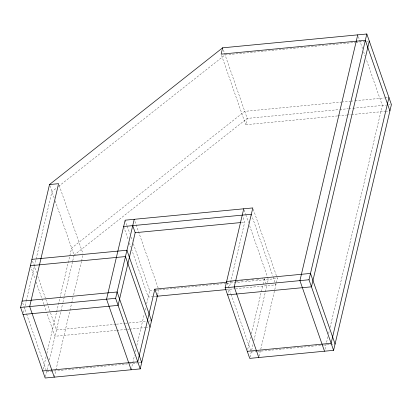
<?xml version="1.0" encoding="UTF-8"?>
<svg xmlns="http://www.w3.org/2000/svg" width="412" height="412" viewBox="0 0 412 412"><rect width="100%" height="100%" fill="white"/><g stroke="black" fill="none" stroke-linecap="round" stroke-linejoin="round"><path stroke-width="0.31" stroke-dasharray="2.06 1.54" d="M23.499 312.615L24.524 308.248M25.111 305.756L26.141 301.388M26.286 300.765L34.356 266.456M34.505 265.833L35.973 259.596M36.117 258.973L51.969 191.606L56.511 188.016M43.162 369.08L46.098 356.601M46.829 353.486L56.516 312.317M56.66 311.693L71.631 248.065L244.738 111.348L341.09 102.104M45.469 376.759L48.554 363.662M49.435 359.918L62.789 303.155M62.933 302.532L72.62 261.363M72.764 260.739L73.939 255.749M54.255 377.135L69.813 311.019M69.958 310.391L71.575 303.531M71.719 302.908L73.042 297.294M73.63 294.796L81.406 261.738M81.55 261.115L82.874 255.502M131.134 369.76L134.497 355.453M135.378 351.719L135.965 349.232M136.841 345.498L144.308 313.774M145.184 310.04L145.771 307.553M146.646 303.819L149.721 290.754L133.333 243.703M157.631 294.858L158.8 289.883L134.853 221.115M337.588 115.927L245.707 124.738L247.2 118.404L222.619 47.828M228.191 292.355L229.077 288.596M229.664 286.093L244.702 222.192L242.653 216.31M247.705 349.448L250.8 336.29M251.392 333.782L262.887 284.919M263.036 284.29L264.36 278.651L262.439 278.836M250.017 357.137L253.112 343.974M253.849 340.842L266.991 284.975M267.579 282.488L268.31 279.377L267.47 276.962M259.096 356.267L277.389 278.507L253.02 208.529M324.944 349.335L328.034 336.202M328.622 333.699L329.502 329.945M330.094 327.442L382.321 105.441L366.144 58.993M58.53 186.42L225.081 54.884L355.242 42.395M74.088 255.126L247.2 118.404L339.081 109.592M355.88 42.338L364.177 41.54M366.726 41.293L368.004 41.174M341.728 102.042L350.02 101.249M350.658 101.187L354.485 100.816M355.123 100.76L384.473 97.943M385.112 97.881L387.666 97.634M339.715 109.53L348.011 108.732M348.65 108.67L352.476 108.305M353.115 108.243L386.296 105.06M388.846 104.818L390.19 104.689M338.226 115.865L346.523 115.066M347.162 115.005L350.988 114.639M351.627 114.577L384.803 111.395M385.441 111.333L388.634 111.029M241.499 222.495L244.702 222.192M230.421 281.911L232.342 281.726M236.184 281.355L238.105 281.169M240.665 280.927L243.229 280.68M246.433 280.371L248.354 280.186M251.552 279.882L254.116 279.635M256.676 279.387L259.241 279.145M149.721 290.754L153.552 290.388M155.772 290.172L226.322 283.404M226.96 283.343L277.389 278.507M153.336 296.599L148.232 297.088L131.845 250.038M153.975 296.537L155.891 296.352M226.476 289.579L235.046 288.761M235.685 288.699L275.901 284.841L272.96 276.395M115.803 324.244L56.485 329.94L45.562 298.571M116.442 324.187L124.733 323.389M125.372 323.327L146.42 321.308M148.969 321.066L151.523 320.819M116.225 330.398L54.997 336.269L46.592 312.142M116.864 330.336L128.982 329.173M129.62 329.111L144.931 327.643M145.565 327.581L149.391 327.216M138.514 362.864L46.669 371.676L26.502 313.764M139.153 362.802L141.702 362.555M256.975 351.498L251.212 352.049L231.044 294.137M257.613 351.436L322.91 345.168M323.549 345.107L335.069 344.005M358.373 36.673L362.575 48.74M363.626 51.752L365.094 55.975M221.553 55.368L245.707 124.738M251.32 214.261L272.749 275.793M244.151 210.007L245.624 214.225M245.835 214.832L248.565 222.671M249.615 225.688L267.259 276.359M264.36 278.651L266.822 285.712M227.053 282.678L230.838 293.535M125.145 220.178L127.035 225.606M127.246 226.209L129.765 233.444M131.026 237.065L132.283 240.685M123.651 226.507L128.276 239.779M129.327 242.797L130.795 247.02M59.22 185.482L82.956 253.648M49.919 185.724L54.343 198.419M55.182 200.835L73.882 254.534M32.538 261.167L36.529 272.631M37.791 276.251L45.351 297.969M30.421 265.694L35.041 278.965M36.091 281.983L43.863 304.298M44.074 304.906L46.386 311.539M22.722 302.908L26.291 313.161"/><path stroke-width="0.62" d="M157.482 295.481L140.214 368.889L45.176 378.01L20.6 307.429L49.507 184.545L222.619 47.828L366.824 33.99L391.4 104.571L333.581 350.339L249.724 358.383L225.143 287.803L243.734 208.796M140.214 368.889L115.633 298.314L134.224 219.302M132.731 225.637L135.188 232.698L118.095 305.369L23.057 314.485M226.579 282.277L154.85 289.157L137.757 361.834L42.719 370.949M222.619 47.828L221.131 54.163L365.331 40.325L389.912 110.905M357.745 34.866L299.926 280.629L324.502 351.209M333.581 350.339L309.005 279.758L366.824 33.99M369.281 41.051L311.462 286.819L227.604 294.863M388.943 97.515L331.124 343.278L247.267 351.323M49.507 184.545L58.586 183.675L29.679 306.559L54.255 377.135M123.651 226.507L251.32 214.261M135.188 232.698L240.855 222.557M31.909 259.359L126.942 250.244L151.523 320.819M30.421 265.694L125.454 256.573L150.03 327.154M22.088 301.095L117.126 291.979L141.702 362.555M226.636 281.473L310.493 273.424L335.069 344.005M20.6 307.429L115.633 298.314M225.143 287.803L309.005 279.758M156.529 296.29L226.111 289.615M258.803 357.513L234.222 286.932L252.814 207.926L125.145 220.178L106.553 299.184L131.134 369.76M154.85 289.157L157.312 296.218"/></g></svg>
